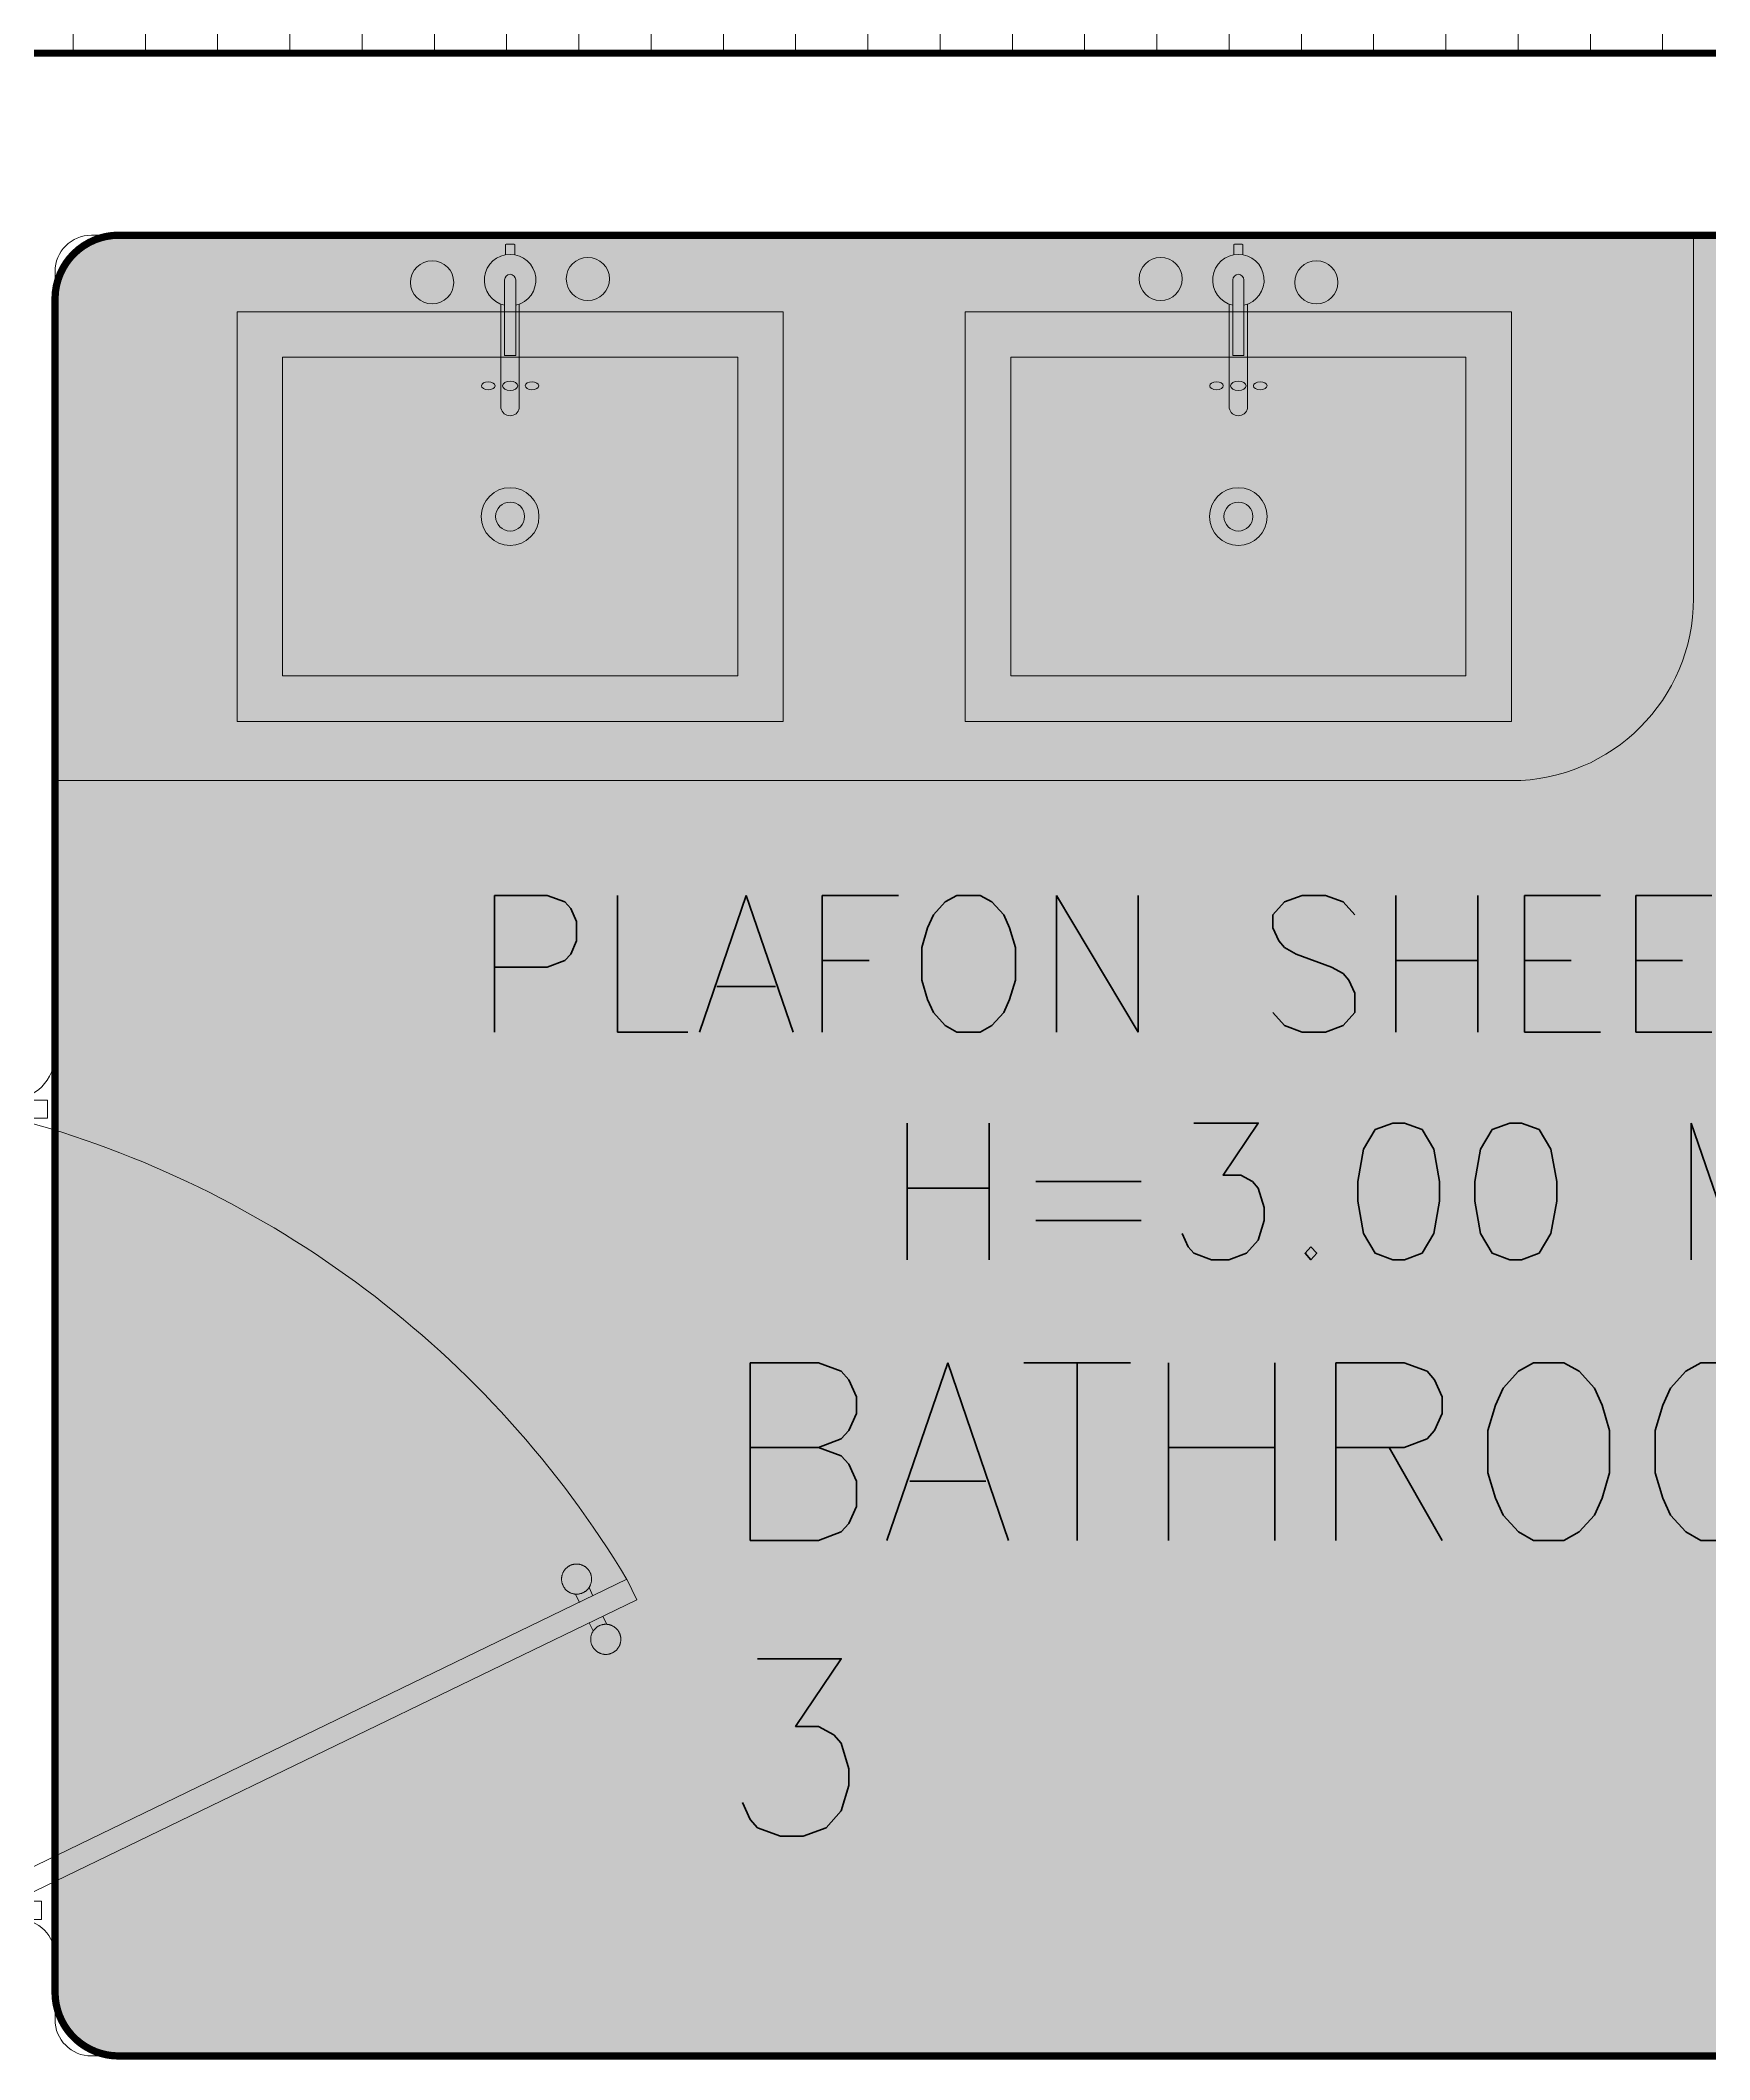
# Model space of a CAD drawing. Header units: metres. Extents: x 8 to 2416, y -346 to 476.
# Drawn here: x 218.746 to 220.58, y -111.855 to -109.637 of the extents above; entities that cross this region are included whole.
import ezdxf

# ---------------------------------------------------------------- set-up
doc = ezdxf.new("R2010")
doc.units = ezdxf.units.M
doc.linetypes.add('0', pattern=[0])
doc.layers.get('0').update_dxf_attribs({"color": 250, "linetype": '0', "lineweight": 20})
for name, color, linetype, lineweight in [('A-DOOR', 35, 'Continuous', 5), ('A-WALL', 250, 'Continuous', 20), ('baños', 140, 'Continuous', 0), ('PLAFON', 253, 'Continuous', 5), ('PLAFON-MADERA', 33, 'Continuous', 5), ('textos', 7, 'Continuous', 0)]:
    doc.layers.add(name, color=color, linetype=linetype, lineweight=lineweight)
doc.styles.get("Standard").update_dxf_attribs({"font": 'arial.ttf', "height": 0.1875})

# ---------------------------------------------------------------- blocks, each defined once
blk = doc.blocks.new('P90')
at = {"layer": 'A-DOOR'}
for p, q in [((-0.0476, -0.8576), (0.6364, -0.5264)), ((0.6473, -0.5489), (0.6364, -0.5264)), ((-0.0368, -0.88), (0.6473, -0.5489)), ((0.5843, -0.5517), (0.58, -0.5427)), ((0.5992, -0.5445), (0.5949, -0.5355)), ((0.5952, -0.5741), (0.5995, -0.5831)), ((0.6101, -0.5669), (0.6144, -0.5759)), ((-0.0368, -0.88), (-0.0476, -0.8576))]:
    blk.add_line(p, q, dxfattribs=at)
for points in [[(-0.06, -0.02), (-0.06, -0.05), (-0.12, -0.05), (-0.12, 0), (0, 0), (0, -0.02)], [(-0.0668, -0.88), (-0.0668, -0.85), (-0.1268, -0.85), (-0.1268, -0.9), (-0.0068, -0.9), (-0.0068, -0.88)]]:
    blk.add_lwpolyline(points, close=True, dxfattribs=at)
blk.add_arc((-0.3259, -1.105), 1.1228, 31.0139, 75.0797, dxfattribs=at)
for points in [[(0.5812, -0.5096), (0.5857, -0.5096), (0.5933, -0.5141), (0.5977, -0.5218), (0.5977, -0.5306), (0.5933, -0.5383), (0.5856, -0.5427), (0.5767, -0.5427), (0.5691, -0.5383), (0.5647, -0.5306), (0.5647, -0.5217), (0.5691, -0.514), (0.5768, -0.5096), (0.5812, -0.5096)], [(0.6133, -0.5758), (0.6177, -0.5758), (0.6254, -0.5803), (0.6298, -0.5879), (0.6298, -0.5968), (0.6253, -0.6045), (0.6176, -0.6089), (0.6088, -0.6089), (0.6011, -0.6044), (0.5967, -0.5967), (0.5967, -0.5879), (0.6011, -0.5802), (0.6088, -0.5758), (0.6133, -0.5758)]]:
    blk.add_open_spline(points, degree=2, dxfattribs=at)
blk = doc.blocks.new('A$Cf397981f')
at = {"layer": 'baños', "linetype": 'Continuous'}
blk.add_line((0.4849, 0.2938, 0), (0.402, 0.2938, 0.0004), dxfattribs=at)
at = {"layer": 'baños'}
for points in [[(0.45, 0), (0, 0), (0, 0.6), (0.45, 0.6)], [(0.4, 0.05), (0.05, 0.05), (0.05, 0.55), (0.4, 0.55)]]:
    blk.add_lwpolyline(points, close=True, dxfattribs=at)
at = {"layer": 'baños', "linetype": 'Continuous'}
blk.add_lwpolyline([(0.4571, 0.3061, -9.082434), (0.4571, 0.2938)], format="xyb", dxfattribs=at)
at = {"layer": 'baños', "linetype": 'Continuous', "elevation": 0}
for points in [[(0.4582, 0.2899), (0.3439, 0.2899, -0.363105), (0.3357, 0.3, -0.363105), (0.3439, 0.31), (0.4582, 0.31)], [(0.4911, 0.3, 0.385153), (0.4849, 0.3061), (0.4849, 0.3061)], [(0.4911, 0.3, -0.385153), (0.4849, 0.2938), (0.4849, 0.2938)]]:
    blk.add_lwpolyline(points, format="xyb", dxfattribs=at)
at = {"layer": 'baños', "linetype": 'Continuous', "extrusion": (-1.31781e-06, 1, -8.43443e-26), "elevation": 0.3061}
blk.add_lwpolyline([(-0.402, 0.0004), (-0.4849, 0)], close=True, dxfattribs=at)
at = {"layer": 'baños', "linetype": 'Continuous'}
for points, elevation in [([(0.402, 0.2938), (0.402, 0.3061)], 0.0004), ([(0.5243, 0.3043), (0.5238, 0.305), (0.5129, 0.305)], 0), ([(0.5129, 0.295), (0.5238, 0.295), (0.5243, 0.2957), (0.5243, 0.3043)], 0)]:
    blk.add_lwpolyline(points, dxfattribs=dict(at, elevation=elevation))
for centre, radius in [((0.486, 0.3854), 0.0237), ((0.225, 0.3), 0.0317), ((0.225, 0.3), 0.0159), ((0.4822, 0.2143), 0.0237)]:
    blk.add_circle(centre, radius, dxfattribs=at)
at = {"layer": 'baños', "linetype": 'Continuous', "extrusion": (-3.61622e-27, -8.43443e-26, -1)}
for centre, major_axis, ratio in [((0.3686, 0.324), (-0.00005, 0.0075), 0.581577), ((0.3686, 0.3), (0, 0.0085), 0.599546), ((0.3686, 0.276), (-0.00005, 0.0075), 0.581577)]:
    blk.add_ellipse(centre, major_axis=major_axis, ratio=ratio, dxfattribs=at)
at = {"layer": 'baños', "linetype": 'Continuous'}
for tag, p in [('MODELNUMBER', (0.2252, 0.3)), ('TRADENAME', (0.2253, 0.3001)), ('MATERIAL', (0.2254, 0.2998)), ('PRODUCT', (0.2253, 0.2998))]:
    blk.add_attdef(tag, p, '', height=0.0000254, rotation=90.0001, dxfattribs=at)
at = {"layer": 'baños', "linetype": 'Continuous', "flags": 8}
for tag, p in [('MATERIAL', (0.3355, 0.3001, 0)), ('PRODUCT', (0.3356, 0.3001, 0)), ('TRADENAME', (0.3356, 0.3001, 0)), ('MODELNUMBER', (0.3357, 0.3001, 0))]:
    blk.add_attdef(tag, p, '', height=0.0000254, rotation=270.0001, dxfattribs=at)
blk = doc.blocks.new('PL BASE 2N NASAS 09')
at = {"layer": 'A-WALL'}
for p, q in [((168.4875, -19.2117), (171.9825, -19.2117)), ((168.8375, -19.4117), (171.7075, -19.4117)), ((168.7975, -19.4517), (168.7975, -20.3117)), ((168.7975, -21.3017), (168.7975, -21.3717)), ((168.8375, -21.4117), (171.7075, -21.4117))]:
    blk.add_line(p, q, dxfattribs=at)
for centre, radius, start, end in [((168.8375, -19.4517), 0.04, 90, 180), ((168.7475, -20.3117), 0.05, 270, 360), ((168.7575, -21.3017), 0.04, 360, 90), ((168.8375, -21.3717), 0.04, 180, 270)]:
    blk.add_arc(centre, radius, start, end, dxfattribs=at)
at = {"layer": 'baños'}
for p, q in [((170.5975, -19.8108), (170.5975, -19.4108)), ((168.7975, -20.0108), (170.3975, -20.0108))]:
    blk.add_line(p, q, dxfattribs=at)
blk.add_arc((170.3975, -19.8108), 0.2, 270, 0, dxfattribs=at)
at = {"layer": 'A-DOOR'}
blk.add_blockref('P90', (168.7893, -20.3617), dxfattribs=at)
at = {"layer": 'baños'}
ref = blk.add_blockref('A$Cf397981f', (168.9975, -19.9457), dxfattribs=dict(at, xscale=-1, rotation=270))
ref.add_attrib('MATERIAL', 'VITREOUS CHINA', (169.2974, -19.7204), dxfattribs={"linetype": 'Continuous', "height": 0.0000254, "rotation": 359.9999})
ref.add_attrib('PRODUCT', 'BATHROOM SINK', (169.2974, -19.7204), dxfattribs={"linetype": 'Continuous', "height": 0.0000254, "rotation": 359.9999})
ref.add_attrib('TRADENAME', 'VOX', (169.2976, -19.7205), dxfattribs={"linetype": 'Continuous', "height": 0.0000254, "rotation": 359.9999})
ref.add_attrib('MODELNUMBER', 'K-5373', (169.2976, -19.7205), dxfattribs={"linetype": 'Continuous', "height": 0.0000254, "rotation": 359.9999})
ref.add_attrib('MATERIAL', 'BRASS', (169.2976, -19.6102, 0), dxfattribs={"linetype": 'Continuous', "height": 0.0000254, "rotation": 179.9999})
ref.add_attrib('PRODUCT', 'FAUCETS', (169.2977, -19.6101, 0), dxfattribs={"linetype": 'Continuous', "height": 0.0000254, "rotation": 179.9999})
ref.add_attrib('TRADENAME', 'PURIST', (169.2976, -19.6101, 0), dxfattribs={"linetype": 'Continuous', "height": 0.0000254, "rotation": 179.9999})
ref.add_attrib('MODELNUMBER', 'K-14404-4A', (169.2977, -19.61, 0), dxfattribs={"linetype": 'Continuous', "height": 0.0000254, "rotation": 179.9999})
ref = blk.add_blockref('A$Cf397981f', (170.3975, -19.9457), dxfattribs=dict(at, rotation=90))
ref.add_attrib('MATERIAL', 'VITREOUS CHINA', (170.0977, -19.7204), dxfattribs={"linetype": 'Continuous', "height": 0.0000254, "rotation": 180.0001})
ref.add_attrib('PRODUCT', 'BATHROOM SINK', (170.0977, -19.7204), dxfattribs={"linetype": 'Continuous', "height": 0.0000254, "rotation": 180.0001})
ref.add_attrib('TRADENAME', 'VOX', (170.0975, -19.7204), dxfattribs={"linetype": 'Continuous', "height": 0.0000254, "rotation": 180.0001})
ref.add_attrib('MODELNUMBER', 'K-5373', (170.0975, -19.7205), dxfattribs={"linetype": 'Continuous', "height": 0.0000254, "rotation": 180.0001})
ref.add_attrib('MATERIAL', 'BRASS', (170.0975, -19.6102, 0), dxfattribs={"linetype": 'Continuous', "height": 0.0000254, "rotation": 0.0001})
ref.add_attrib('PRODUCT', 'FAUCETS', (170.0974, -19.6102, 0), dxfattribs={"linetype": 'Continuous', "height": 0.0000254, "rotation": 0.0001})
ref.add_attrib('TRADENAME', 'PURIST', (170.0975, -19.6101, 0), dxfattribs={"linetype": 'Continuous', "height": 0.0000254, "rotation": 0.0001})
ref.add_attrib('MODELNUMBER', 'K-14404-4A', (170.0974, -19.6101, 0), dxfattribs={"linetype": 'Continuous', "height": 0.0000254, "rotation": 0.0001})
at = {"layer": 'baños', "linetype": 'Continuous', "flags": 8}
for tag, p in [('MODELNUMBER', (167.1329, -5.6306, 0)), ('TRADENAME', (167.1329, -5.6307, 0)), ('PRODUCT', (167.1329, -5.6307, 0)), ('MATERIAL', (167.1329, -5.6307, 0)), ('MODELNUMBER', (168.3076, -5.6306, 0)), ('TRADENAME', (168.3076, -5.6307, 0)), ('PRODUCT', (168.3076, -5.6307, 0)), ('MATERIAL', (168.3076, -5.6307, 0))]:
    blk.add_attdef(tag, p, '', height=0.0000254, rotation=180.0001, dxfattribs=at)
at = {"layer": 'textos', "insert": (169.5276, -21.1704), "char_height": 0.195, "width": 1.854973, "attachment_point": 7}
blk.add_mtext('{\\Fromans|c0;BATHROOM\\P3}', dxfattribs=at)
blk = doc.blocks.new('PL MUEBLES 2N NASAS 09')
blk.add_blockref('PL BASE 2N NASAS 09', (49.9143, 62.717))

msp = doc.modelspace()

# ---------------------------------------------------------------- hatches: boundary and pattern name
at = {"layer": 'PLAFON', "transparency": 33554477}
h = msp.add_hatch(color=256, dxfattribs=at)
h.dxf.hatch_style = 1
edge = h.paths.add_edge_path()
edge.add_arc((218.83183, -109.92072), 0.07001, 90.00337, 179.25521)
edge.add_line((218.76182, -109.91981), (218.76182, -111.78071))
edge.add_arc((218.83182, -111.78071), 0.07, 180, 270)
edge.add_line((218.83182, -111.85071), (221.64182, -111.85071))
edge.add_arc((221.64182, -111.78071), 0.07, 270, 360)
edge.add_line((221.71182, -111.78071), (221.71182, -109.92071))
edge.add_arc((221.64182, -109.92071), 0.07, 0, 90)
edge.add_line((221.64182, -109.85071), (218.83182, -109.85071))
at = {"layer": 'PLAFON-MADERA', "transparency": 33554534}
h = msp.add_hatch(dxfattribs=at)
h.set_pattern_fill('LINE', color=256, scale=0.025, angle=90)
h.set_pattern_definition([(90, (81.14536, -2.62069), (-0.079375, 5e-18), [])])
edge = h.paths.add_edge_path()
edge.add_line((211.11137, -107.65788), (211.11137, -109.65074))
edge.add_line((211.11137, -109.65074), (222.94242, -109.65074))
edge.add_arc((222.94242, -109.58074), 0.07, 270, 360)
edge.add_line((223.01242, -109.58074), (223.01242, -101.52074))
edge.add_line((223.01242, -101.52074), (223.08242, -101.45074))
edge.add_line((223.08242, -101.45074), (223.84242, -101.45074))
edge.add_line((223.84242, -101.45074), (223.91242, -101.38074))
edge.add_line((223.91242, -101.38074), (223.91242, -100.22074))
edge.add_arc((223.84242, -100.22074), 0.07, 0, 90)
edge.add_line((223.84242, -100.15074), (222.79242, -100.15074))
edge.add_line((222.79242, -100.15074), (215.26242, -100.15074))
edge.add_line((215.26242, -100.15074), (215.26242, -101.45074))
edge.add_line((215.26242, -101.45074), (216.50324, -101.45074))
edge.add_arc((216.55682, -101.49577), 0.07, 90, 139.95619, ccw=False)
edge.add_line((216.55682, -101.42577), (216.66682, -101.42577))
edge.add_arc((216.66682, -101.49577), 0.07, 40.04381, 90, ccw=False)
edge.add_line((216.72041, -101.45074), (219.67884, -101.45074))
edge.add_arc((219.73242, -101.49577), 0.07, 90, 139.9562, ccw=False)
edge.add_line((219.73242, -101.42577), (219.84242, -101.42577))
edge.add_arc((219.84242, -101.49577), 0.07, 0, 90, ccw=False)
edge.add_line((219.91242, -101.49577), (219.91242, -101.60577))
edge.add_arc((219.81139, -101.59051), 0.10218, 316.22259, 351.41054, ccw=False)
edge.add_line((219.88517, -101.66121), (219.88776, -103.2473))
edge.add_arc((219.84182, -103.30011), 0.07, 0.08687, 48.98678, ccw=False)
edge.add_line((219.91182, -103.30001), (219.91171, -103.41404))
edge.add_arc((219.84272, -103.41056), 0.06909, 309.5411, 357.11789, ccw=False)
edge.add_line((219.8867, -103.46384), (219.88686, -107.44168))
edge.add_arc((219.81472, -107.50887), 0.09858, 7.63404, 42.96531, ccw=False)
edge.add_line((219.91242, -107.49578), (219.91242, -107.60578))
edge.add_arc((219.84242, -107.60578), 0.07, 270, 360, ccw=False)
edge.add_line((219.84242, -107.67578), (219.73242, -107.67578))
edge.add_arc((219.75523, -107.55814), 0.11982, 229.81096, 259.03007, ccw=False)
edge.add_line((219.6779, -107.64968), (216.72308, -107.64823))
edge.add_arc((216.66742, -107.60578), 0.07, 270, 322.66267, ccw=False)
edge.add_line((216.66742, -107.67578), (216.55742, -107.67578))
edge.add_arc((216.55742, -107.60578), 0.07, 218.22254, 270, ccw=False)
edge.add_line((216.50243, -107.64909), (211.11958, -107.64913))
edge.add_arc((211.06463, -107.60578), 0.07, 311.8942, 321.72741, ccw=False)

# ---------------------------------------------------------------- linework, layer by layer
at = {"layer": 'PLAFON', "const_width": 0.008}
msp.add_lwpolyline([(218.83182, -109.85071, 0.4103942), (218.76182, -109.91981), (218.76182, -111.78071, 0.4142136), (218.83182, -111.85071), (221.64182, -111.85071, 0.4142136), (221.71182, -111.78071), (221.71182, -109.92071, 0.4142136), (221.64182, -109.85071), (218.83182, -109.85071)], format="xyb", dxfattribs=at)
at = {"layer": 'PLAFON-MADERA', "const_width": 0.008}
msp.add_lwpolyline([(211.11137, -109.65074), (222.94242, -109.65074, 0.4142136), (223.01242, -109.58074), (223.01242, -101.52074), (223.08242, -101.45074), (223.84242, -101.45074), (223.91242, -101.38074), (223.91242, -100.22074, 0.4142136), (223.84242, -100.15074), (222.79242, -100.15074), (215.26242, -100.15074)], format="xyb", dxfattribs=at)

# ---------------------------------------------------------------- block references
msp.add_blockref('PL MUEBLES 2N NASAS 09', (0.05, -153.15602))

# ---------------------------------------------------------------- texts
at = {"layer": 'textos', "color": 5, "insert": (221.59777, -110.97602, -0.0047), "char_height": 0.15, "width": 2.7325028, "attachment_point": 9}
msp.add_mtext('\\pxqc;{\\Fromans|c0;PLAFON SHEETROCK\\PH=3.00 MT}', dxfattribs=at)

doc.saveas('drawing.dxf')
